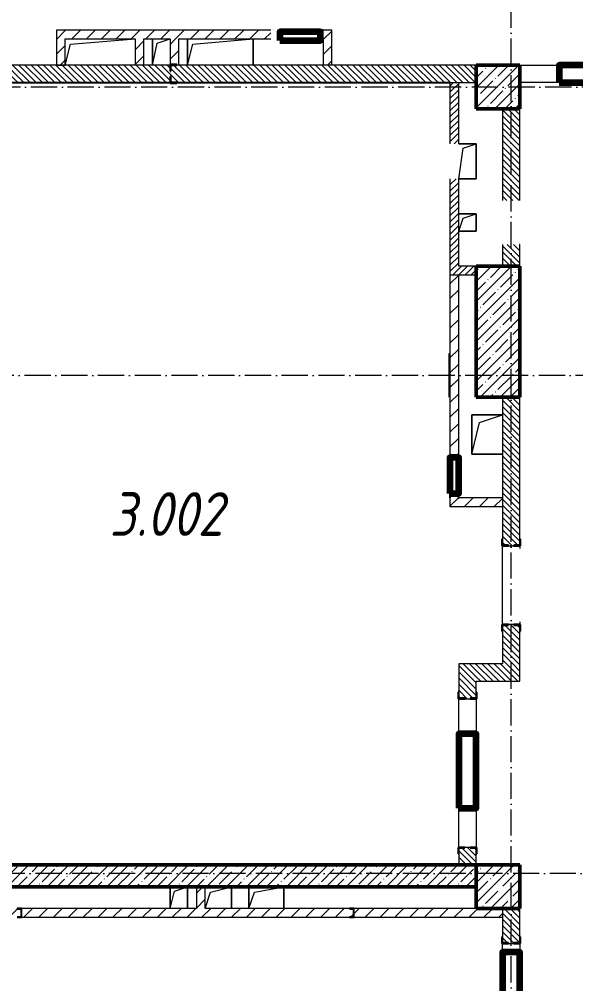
# Model space of a CAD drawing. Header units: millimetres. Extents: x -356862 to 418287, y 0 to 839748.
# Drawn here: x 142254 to 148617, y 525337 to 536372 of the extents above; entities that cross this region are included whole.
import ezdxf

# ---------------------------------------------------------------- set-up
doc = ezdxf.new("R2010")
doc.units = ezdxf.units.MM
doc.linetypes.add('50_200_ШТРИХ_1Т_ш5_п1_п1_', pattern=[700, 500, -100, 0, -100])
for name, color, linetype, lineweight in [('9.7) Заделка 956 шт', 6, 'Continuous', 158), ('A-FLOR-____-OTLN', 7, 'Continuous', 9), ('A-GENM-____-MCUT', 7, 'Continuous', 25), ('A-GENM-____-OTLN', 7, 'Continuous', 9), ('A-GENM-____-OTLN-1', 7, 'Continuous', 25), ('A-WALL-____-MCUT', 7, 'Continuous', 13), ('A-WALL-____-MCUT-1', 7, 'Continuous', 9), ('A-WALL-____-MCUT-2', 7, 'Continuous', 50), ('A-WALL-____-PATT-1', 7, 'Continuous', 9), ('A-WALL-FNSH-MCUT-1', 7, 'Continuous', 9), ('I-WALL-____-OTLN', 7, 'Continuous', 9), ('S-COLS-____-MCUT', 7, 'Continuous', 50), ('S-COLS-____-OTLN', 7, 'Continuous', 9), ('S-GRID-____-OTLN-1', 7, '50_200_ШТРИХ_1Т_ш5_п1_п1_', 9), ('Марки помещений', 7, 'Continuous', 9)]:
    doc.layers.add(name, color=color, linetype=linetype, lineweight=lineweight)
doc.styles.add('ISOCPEUR_I_2', font='isocpeui.ttf', dxfattribs={"width": 0.85, "height": 2.3})
pattern_1 = [(135, (142429.057, 459015.94), (-35.35534, -35.35534), [])]
pattern_2 = [(45, (142429.057, 459015.94), (-35.35534, 35.35534), [])]
pattern_3 = [(45, (142429.06, 459015.94), (-84.85281, 84.85281), [])]

# ---------------------------------------------------------------- blocks, each defined once
blk = doc.blocks.new('BSC_Колонна _Прямоугольная - 500х500-V24-АР1_План отверстий 3 этажа в осях 1-64_Ю-ЯЯ')
at = {"layer": 'S-COLS-____-OTLN'}
h = blk.add_hatch(dxfattribs=at)
h.set_pattern_fill('FP_31', color=256, style=0, pattern_type=2)
h.set_pattern_definition([(45, (-5300, -67431.04), (-114.04925, 114.04925), []), (45, (-5185.95, -67431.04), (-114.04925, 114.04925), [201.613, -40.323, 3.353, -36.97])])
h.paths.add_polyline_path([(-250, -250), (250, -250), (250, 250), (-250, 250)], flags=0)
at = {"layer": 'S-COLS-____-MCUT'}
for p, q in [((250, 250), (-250, 250)), ((-250, 250), (-250, -250)), ((250, -250), (250, 250)), ((-250, -250), (250, -250))]:
    blk.add_line(p, q, dxfattribs=at)
blk = doc.blocks.new('BSC_Колонна _Прямоугольная - 500х500-V27-АР1_План отверстий 3 этажа в осях 1-64_Ю-ЯЯ')
at = {"layer": 'S-COLS-____-OTLN'}
h = blk.add_hatch(dxfattribs=at)
h.set_pattern_fill('FP_34', color=256, style=0, pattern_type=2)
h.set_pattern_definition([(45, (-5300, -76581.04), (-114.04925, 114.04925), []), (45, (-5185.95, -76581.04), (-114.04925, 114.04925), [201.613, -40.323, 3.353, -36.97])])
h.paths.add_polyline_path([(-250, -250), (250, -250), (250, 250), (-250, 250)], flags=0)
at = {"layer": 'S-COLS-____-MCUT'}
for p, q in [((250, 250), (-250, 250)), ((-250, 250), (-250, -250)), ((250, -250), (250, 250)), ((-250, -250), (250, -250))]:
    blk.add_line(p, q, dxfattribs=at)
blk = doc.blocks.new('BSC_Колонна _Прямоугольная - 500х1500-25984399-АР1_План отверстий 3 этажа в осях 1-64_Ю-ЯЯ')
at = {"layer": 'S-COLS-____-OTLN'}
h = blk.add_hatch(dxfattribs=at)
h.set_pattern_fill('FP_152', color=256, style=0, pattern_type=2)
h.set_pattern_definition([(45, (-5300, -73781.04), (-114.04925, 114.04925), []), (45, (-5185.95, -73781.04), (-114.04925, 114.04925), [201.613, -40.323, 3.353, -36.97])])
h.paths.add_polyline_path([(-250, -750), (250, -750), (250, 750), (-250, 750), (-250, -413)], flags=0)
at = {"layer": 'S-COLS-____-MCUT'}
for p, q in [((250, 750), (-250, 750)), ((-250, 750), (-250, -750)), ((250, -750), (250, 750)), ((-250, -750), (250, -750))]:
    blk.add_line(p, q, dxfattribs=at)
blk = doc.blocks.new('Фахверк_СКБ_Уголок - 200_3550-28187522-АР1_План отверстий 3 этажа в осях 1-64_Ю-ЯЯ')
at = {"layer": 'A-GENM-____-MCUT'}
for p, q in [((125, 156), (50, 156)), ((50, 156), (50, 150)), ((50, 150), (119, 150)), ((119, 150), (119, 81)), ((125, 81), (125, 156)), ((119, 81), (125, 81)), ((125, 19), (119, 19)), ((119, 19), (119, -50)), ((125, -56), (125, 19)), ((119, -50), (50, -50)), ((50, -50), (50, -56)), ((50, -56), (125, -56))]:
    blk.add_line(p, q, dxfattribs=at)
blk = doc.blocks.new('Фахверк_СКБ_Уголок - 200_3960-28268576-АР1_План отверстий 3 этажа в осях 1-64_Ю-ЯЯ')
at = {"layer": 'A-GENM-____-MCUT'}
for p, q in [((200, 156), (125, 156)), ((125, 156), (125, 81)), ((131, 81), (131, 150)), ((131, 150), (200, 150)), ((200, 150), (200, 156)), ((125, 81), (131, 81)), ((131, 19), (125, 19)), ((125, 19), (125, -56)), ((131, -50), (131, 19)), ((125, -56), (200, -56)), ((200, -50), (131, -50)), ((200, -56), (200, -50))]:
    blk.add_line(p, q, dxfattribs=at)
blk = doc.blocks.new('Фахверк_СКБ_Уголок - 200_3960_зеркало-28268689-АР1_План отверстий 3 этажа в осях 1-64_Ю-ЯЯ')
at = {"layer": 'A-GENM-____-MCUT'}
for p, q in [((200, 156), (125, 156)), ((125, 156), (125, 81)), ((131, 81), (131, 150)), ((131, 150), (200, 150)), ((200, 150), (200, 156)), ((125, 81), (131, 81)), ((131, 19), (125, 19)), ((125, 19), (125, -56)), ((131, -50), (131, 19)), ((125, -56), (200, -56)), ((200, -50), (131, -50)), ((200, -56), (200, -50))]:
    blk.add_line(p, q, dxfattribs=at)
blk = doc.blocks.new('154_Стойка_СКБ_Уголок - СМ-2480_200-28346303-АР1_План отверстий 3 этажа в осях 1-64_Ю-ЯЯ')
at = {"layer": 'A-GENM-____-MCUT'}
for p, q in [((125, 156), (125, 81)), ((200, 156), (125, 156)), ((131, 81), (131, 150)), ((131, 150), (200, 150)), ((200, 150), (200, 156)), ((125, 81), (131, 81)), ((131, 19), (125, 19)), ((125, 19), (125, -56)), ((131, -50), (131, 19)), ((125, -56), (200, -56)), ((200, -50), (131, -50)), ((200, -56), (200, -50))]:
    blk.add_line(p, q, dxfattribs=at)
blk = doc.blocks.new('Стойка_Влож_Полоса боковая - Полоса-V164-АР1_План отверстий 3 этажа в осях 1-64_Ю-ЯЯ')
at = {"layer": 'A-GENM-____-OTLN'}
for p, q in [((-5, 60), (0, 60)), ((-5, -60), (-5, 60)), ((0, 31), (0, -31)), ((0, -60), (-5, -60))]:
    blk.add_line(p, q, dxfattribs=at)
blk = doc.blocks.new('АР_Перемычка - АР_Перемычка-28586037-АР1_План отверстий 3 этажа в осях 1-64_Ю-ЯЯ')
at = {"layer": 'A-GENM-____-OTLN'}
blk.add_line((-250, -100), (-243, -100), dxfattribs=at)
blk = doc.blocks.new('154_Фахверк_СКБ_Швеллер - Тип_100_3960-28515445-АР1_План отверстий 3 этажа в осях 1-64_Ю-ЯЯ')
at = {"layer": 'A-GENM-____-MCUT'}
for p, q in [((175, 50), (125, 50)), ((125, 50), (125, -50)), ((128, 47), (175, 47)), ((128, -47), (128, 47)), ((175, 47), (175, 50)), ((125, -50), (175, -50)), ((175, -47), (128, -47)), ((175, -50), (175, -47))]:
    blk.add_line(p, q, dxfattribs=at)
blk = doc.blocks.new('AR_Отверстие прямоугольное _в плите_ - AR_Отверстие прямоугольное _в плите_-30458127-АР1_План отверстий 3 этажа в осях 1-64_Ю-ЯЯ')
at = {"layer": 'A-GENM-____-OTLN'}
for p, q in [((100, 100), (-100, 100)), ((-100, -100), (-50, 50)), ((-50, 50), (100, 100)), ((100, -100), (100, 100)), ((-100, -100), (100, -100))]:
    blk.add_line(p, q, dxfattribs=at)
blk = doc.blocks.new('AR_Отверстие прямоугольное _в плите_ - AR_Отверстие прямоугольное _в плите_-30229368-АР1_План отверстий 3 этажа в осях 1-64_Ю-ЯЯ')
at = {"layer": 'A-GENM-____-OTLN'}
for p, q in [((100, 200), (-100, 200)), ((-100, -200), (-50, 150)), ((-50, 150), (100, 200)), ((100, -200), (100, 200)), ((-100, -200), (100, -200))]:
    blk.add_line(p, q, dxfattribs=at)
blk = doc.blocks.new('AR_Отверстие прямоугольное _в плите_ - AR_Отверстие прямоугольное _в плите_-30552623-АР1_План отверстий 3 этажа в осях 1-64_Ю-ЯЯ')
at = {"layer": 'A-GENM-____-OTLN'}
for p, q in [((-340, 90), (400, 150)), ((-400, -150), (-340, 90))]:
    blk.add_line(p, q, dxfattribs=at)
blk = doc.blocks.new('AR_Отверстие прямоугольное _в плите_ - AR_Отверстие прямоугольное _в плите_-30512088-АР1_План отверстий 3 этажа в осях 1-64_Ю-ЯЯ')
at = {"layer": 'A-GENM-____-OTLN'}
for p, q in [((-100, 150), (-100, -150)), ((-50, 100), (100, 150)), ((-100, -150), (-50, 100))]:
    blk.add_line(p, q, dxfattribs=at)
blk = doc.blocks.new('AR_Отверстие прямоугольное _в плите_ - AR_Отверстие прямоугольное _в плите_-V196-АР1_План отверстий 3 этажа в осях 1-64_Ю-ЯЯ')
at = {"layer": 'A-GENM-____-OTLN'}
for p, q in [((-100, 125), (-100, -125)), ((-50, 75), (100, 125)), ((100, -125), (100, 125)), ((-100, -125), (-50, 75))]:
    blk.add_line(p, q, dxfattribs=at)
blk = doc.blocks.new('AR_Отверстие прямоугольное _в плите_ - AR_Отверстие прямоугольное _в плите_-30459858-АР1_План отверстий 3 этажа в осях 1-64_Ю-ЯЯ')
at = {"layer": 'A-GENM-____-OTLN'}
for p, q in [((-200, 125), (-200, -125)), ((-137, 63), (200, 125)), ((200, -125), (200, 125)), ((-200, -125), (-137, 63))]:
    blk.add_line(p, q, dxfattribs=at)
blk = doc.blocks.new('AR_Отверстие прямоугольное _в плите_ - AR_Отверстие прямоугольное _в плите_-30552631-АР1_План отверстий 3 этажа в осях 1-64_Ю-ЯЯ')
at = {"layer": 'A-GENM-____-OTLN'}
for p, q in [((-375, 150), (-375, -150)), ((-315, 90), (375, 150)), ((375, -150), (375, 150)), ((-375, -150), (-315, 90))]:
    blk.add_line(p, q, dxfattribs=at)
blk = doc.blocks.new('AR_Отверстие прямоугольное _в плите_ - AR_Отверстие прямоугольное _в плите_-30552572-АР1_План отверстий 3 этажа в осях 1-64_Ю-ЯЯ')
at = {"layer": 'A-GENM-____-OTLN'}
for p, q in [((-88, 63), (150, 125)), ((150, -125), (150, 125)), ((-150, -125), (-88, 63))]:
    blk.add_line(p, q, dxfattribs=at)
blk = doc.blocks.new('AR_Отверстие прямоугольное _в плите_ - AR_Отверстие прямоугольное _в плите_-30553107-АР1_План отверстий 3 этажа в осях 1-64_Ю-ЯЯ')
at = {"layer": 'A-GENM-____-OTLN'}
for p, q in [((175, 225), (-175, 225)), ((-175, 225), (-175, -225)), ((-87, 138), (175, 225)), ((-175, -225), (-87, 138)), ((-175, -225), (175, -225))]:
    blk.add_line(p, q, dxfattribs=at)
blk = doc.blocks.new('154_Фахверк_СКБ_Швеллер - Тип_100_3960_зеркало-28515619-АР1_План отверстий 3 этажа в осях 1-64_Ю-ЯЯ')
at = {"layer": 'A-GENM-____-MCUT'}
for p, q in [((175, 50), (125, 50)), ((125, 50), (125, -50)), ((128, 47), (175, 47)), ((128, -47), (128, 47)), ((175, 47), (175, 50)), ((125, -50), (175, -50)), ((175, -47), (128, -47)), ((175, -50), (175, -47))]:
    blk.add_line(p, q, dxfattribs=at)

msp = doc.modelspace()

# ---------------------------------------------------------------- hatches: boundary and pattern name
at = {"layer": 'A-WALL-____-PATT-1'}
h = msp.add_hatch(dxfattribs=at)
h.set_pattern_fill('FP_7', color=256, style=0, pattern_type=2)
h.set_pattern_definition(pattern_3)
h.paths.add_polyline_path([(142779.0567, 535846.983), (142779.0567, 536246.983), (142679.0567, 536246.983), (142679.0567, 535846.983)], flags=0)
h = msp.add_hatch(dxfattribs=at)
h.set_pattern_fill('FP_7', color=256, style=0, pattern_type=2)
h.set_pattern_definition(pattern_3)
h.paths.add_polyline_path([(143979.0567, 536146.983), (145129.0567, 536146.983), (145129.0567, 536246.983), (142779.0567, 536246.983), (142779.0567, 536146.983), (143679.0567, 536146.983)], flags=0)
h.paths.add_polyline_path([(145829.0567, 536146.983), (145829.0567, 536246.983), (145729.0567, 536246.983), (145729.0567, 536243.983), (145682.0567, 536243.983), (145682.0567, 536149.983), (145729.0567, 536149.983), (145729.0567, 536146.983)], flags=0)
h = msp.add_hatch(dxfattribs=at)
h.set_pattern_fill('FP_7', color=256, style=0, pattern_type=2)
h.set_pattern_definition(pattern_3)
h.paths.add_polyline_path([(143679.0567, 535846.983), (143679.0567, 536146.983), (143579.0567, 536146.983), (143579.0567, 535846.983)], flags=0)
h = msp.add_hatch(dxfattribs=at)
h.set_pattern_fill('FP_7', color=256, style=0, pattern_type=2)
h.set_pattern_definition(pattern_3)
h.paths.add_polyline_path([(144054.0567, 535846.983), (144079.0567, 535846.983), (144079.0567, 536146.983), (143979.0567, 536146.983), (143979.0567, 535852.983), (144054.0567, 535852.983)], flags=0)
h = msp.add_hatch(dxfattribs=at)
h.set_pattern_fill('FP_7', color=256, style=0, pattern_type=2)
h.set_pattern_definition(pattern_3)
h.paths.add_polyline_path([(145829.0567, 535846.983), (145829.0567, 536146.983), (145729.0567, 536146.983), (145729.0567, 535846.983)], flags=0)
h = msp.add_hatch(dxfattribs=at)
h.set_pattern_fill('FP_9', color=256, style=0, pattern_type=2)
h.set_pattern_definition(pattern_1)
h.paths.add_polyline_path([(147479.0567, 535646.983), (147479.0567, 535846.983), (143985.0567, 535846.983), (143985.0567, 535777.983), (143979.0567, 535777.983), (143979.0567, 535846.983), (140479.0567, 535846.983), (140479.0567, 535646.983), (143979.0567, 535646.983), (143979.0567, 535715.983), (143985.0567, 535715.983), (143985.0567, 535646.983), (145949.9594, 535646.983)], flags=0)
h = msp.add_hatch(dxfattribs=at)
h.set_pattern_fill('FP_8', color=256, style=0, pattern_type=2)
h.set_pattern_definition(pattern_2)
h.paths.add_polyline_path([(147279.0567, 533446.983), (147279.0567, 534546.983), (147179.0567, 534546.983), (147179.0567, 533446.983)], flags=0)
h.paths.add_polyline_path([(147179.0567, 534946.983), (147279.0567, 534946.983), (147279.0567, 535646.983), (147179.0567, 535646.983)], flags=0)
h = msp.add_hatch(dxfattribs=at)
h.set_pattern_fill('FP_9', color=256, style=0, pattern_type=2)
h.set_pattern_definition(pattern_1)
h.paths.add_polyline_path([(147779.0567, 533546.983), (147979.0567, 533546.983), (147979.0567, 533796.983), (147779.0567, 533796.983)], flags=0)
h.paths.add_polyline_path([(147779.0567, 534296.983), (147979.0567, 534296.983), (147979.0567, 535346.983), (147779.0567, 535346.983)], flags=0)
h = msp.add_hatch(dxfattribs=at)
h.set_pattern_fill('FP_8', color=256, style=0, pattern_type=2)
h.set_pattern_definition(pattern_2)
h.paths.add_polyline_path([(147479.0567, 533446.983), (147479.0567, 533546.983), (147279.0567, 533546.983), (147279.0567, 533446.983)], flags=0)
h = msp.add_hatch(dxfattribs=at)
h.set_pattern_fill('FP_7', color=256, style=0, pattern_type=2)
h.set_pattern_definition(pattern_3)
h.paths.add_polyline_path([(147276.0567, 530896.983), (147276.0567, 530943.983), (147182.0567, 530943.983), (147182.0567, 530896.983), (147229.0567, 530896.983)], flags=0)
h.paths.add_polyline_path([(147279.0567, 531396.983), (147279.0567, 533446.983), (147179.0567, 533446.983), (147179.0567, 531396.983)], flags=0)
h = msp.add_hatch(dxfattribs=at)
h.set_pattern_fill('FP_9', color=256, style=0, pattern_type=2)
h.set_pattern_definition(pattern_1)
h.paths.add_polyline_path([(147979.0567, 528996.983), (147979.0567, 529440.983), (147910.0567, 529440.983), (147910.0567, 529446.983), (147848.0567, 529446.983), (147848.0567, 529440.983), (147779.0567, 529440.983), (147779.0567, 528996.983)], flags=0)
h.paths.add_polyline_path([(147910.0567, 530346.983), (147910.0567, 530352.983), (147979.0567, 530352.983), (147979.0567, 532046.983), (147779.0567, 532046.983), (147779.0567, 530352.983), (147848.0567, 530352.983), (147848.0567, 530346.983)], flags=0)
h = msp.add_hatch(dxfattribs=at)
h.set_pattern_fill('FP_7', color=256, style=0, pattern_type=2)
h.set_pattern_definition(pattern_3)
h.paths.add_polyline_path([(147779.0567, 530796.983), (147779.0567, 530896.983), (147179.0567, 530896.983), (147179.0567, 530796.983), (147717.4237, 530796.983)], flags=0)
h = msp.add_hatch(dxfattribs=at)
h.set_pattern_fill('FP_9', color=256, style=0, pattern_type=2)
h.set_pattern_definition(pattern_1)
h.paths.add_polyline_path([(147279.0567, 526696.983), (147479.0567, 526696.983), (147479.0567, 526890.983), (147410.0567, 526890.983), (147410.0567, 526896.983), (147348.0567, 526896.983), (147348.0567, 526890.983), (147279.0567, 526890.983), (147279.0567, 526821.983)], flags=0)
h.paths.add_polyline_path([(147410.0567, 528596.983), (147410.0567, 528602.983), (147479.0567, 528602.983), (147479.0567, 528996.983), (147279.0567, 528996.983), (147279.0567, 528602.983), (147348.0567, 528602.983), (147348.0567, 528596.983)], flags=0)
h = msp.add_hatch(dxfattribs=at)
h.set_pattern_fill('FP_9', color=256, style=0, pattern_type=2)
h.set_pattern_definition(pattern_1)
h.paths.add_polyline_path([(147479.0567, 528796.983), (147979.0567, 528796.983), (147979.0567, 528996.983), (147479.0567, 528996.983)], flags=0)
h = msp.add_hatch(dxfattribs=at)
h.set_pattern_fill('FP_12', color=256, style=0, pattern_type=2)
h.set_pattern_definition([(45, (142429.06, 459015.94), (-114.04925, 114.04925), []), (45, (142543.1, 459015.94), (-114.04925, 114.04925), [201.612, -40.322, 3.353, -36.97])])
h.paths.add_polyline_path([(147479.0567, 526446.983), (147479.0567, 526696.983), (140479.0567, 526696.983), (140479.0567, 526446.983), (145949.9594, 526446.983)], flags=0)
h = msp.add_hatch(dxfattribs=at)
h.set_pattern_fill('FP_7', color=256, style=0, pattern_type=2)
h.set_pattern_definition(pattern_3)
h.paths.add_polyline_path([(144379.0567, 526196.983), (144379.0567, 526446.983), (144279.0567, 526446.983), (144279.0567, 526196.983)], flags=0)
h = msp.add_hatch(dxfattribs=at)
h.set_pattern_fill('FP_7', color=256, style=0, pattern_type=2)
h.set_pattern_definition(pattern_3)
h.paths.add_polyline_path([(140647.5665, 526096.983), (142229.0567, 526096.983), (142229.0567, 526099.983), (142276.0567, 526099.983), (142276.0567, 526193.983), (142229.0567, 526193.983), (142229.0567, 526196.983), (140229.0567, 526196.983), (140229.0567, 526096.983)], flags=0)
h.paths.add_polyline_path([(147779.0567, 526096.983), (147779.0567, 526196.983), (146079.0567, 526196.983), (146079.0567, 526096.983), (147717.4237, 526096.983)], flags=0)
h.paths.add_polyline_path([(146029.0567, 526096.983), (146029.0567, 526099.983), (146076.0567, 526099.983), (146076.0567, 526193.983), (146029.0567, 526193.983), (146029.0567, 526196.983), (142279.0567, 526196.983), (142279.0567, 526096.983), (145949.9594, 526096.983)], flags=0)
h = msp.add_hatch(dxfattribs=at)
h.set_pattern_fill('FP_9', color=256, style=0, pattern_type=2)
h.set_pattern_definition(pattern_1)
h.paths.add_polyline_path([(147979.0567, 521046.983), (147979.0567, 524090.983), (147910.0567, 524090.983), (147910.0567, 524096.983), (147848.0567, 524096.983), (147848.0567, 524090.983), (147779.0567, 524090.983), (147779.0567, 521046.983)], flags=0)
h.paths.add_polyline_path([(147910.0567, 525796.983), (147910.0567, 525802.983), (147979.0567, 525802.983), (147979.0567, 526196.983), (147779.0567, 526196.983), (147779.0567, 525802.983), (147848.0567, 525802.983), (147848.0567, 525796.983)], flags=0)

# ---------------------------------------------------------------- linework, layer by layer
for points in [[(147479.0567, 535846.983), (147979.0567, 535846.983)], [(140473.0567, 535646.983), (147173.0567, 535646.983)], [(147173.0567, 532046.983), (147173.0567, 532546.983)]]:
    msp.add_lwpolyline(points)
at = {"layer": '9.7) Заделка 956 шт'}
for points in [[(145232.8253, 536130.8831), (145696.9421, 536130.8831), (145696.9421, 536227.5841), (145232.8253, 536227.5841)], [(148429.0567, 535646.983), (149329.0567, 535646.983), (149329.0567, 535846.983), (148429.0567, 535846.983)], [(147179.0567, 530946.983), (147278.9661, 530946.983), (147278.9661, 531358.9636), (147179.0567, 531358.9636)], [(147279.0567, 527346.983), (147479.0567, 527346.983), (147479.0567, 528196.983), (147279.0567, 528196.983)], [(147779.0567, 524746.983), (147979.0567, 524746.983), (147979.0567, 525696.983), (147779.0567, 525696.983)]]:
    msp.add_lwpolyline(points, close=True, dxfattribs=at)
at = {"layer": 'A-FLOR-____-OTLN'}
for p, q in [((143779.0567, 535846.983), (143779.0567, 536146.983)), ((144179.0567, 535846.983), (144179.0567, 536146.983)), ((144929.0567, 536146.983), (144929.0567, 535846.983)), ((147279.0567, 534946.983), (147479.0567, 534946.983)), ((147479.0567, 534946.983), (147479.0567, 534546.983)), ((147479.0567, 534546.983), (147279.0567, 534546.983)), ((147279.0567, 534146.983), (147479.0567, 534146.983)), ((147479.0567, 534146.983), (147479.0567, 533946.983)), ((147479.0567, 533946.983), (147279.0567, 533946.983)), ((147429.0567, 531846.983), (147779.0567, 531846.983)), ((147429.0567, 531396.983), (147429.0567, 531846.983)), ((147779.0567, 531396.983), (147429.0567, 531396.983)), ((143979.0567, 526196.983), (143979.0567, 526446.983)), ((144179.0567, 526446.983), (144179.0567, 526196.983)), ((144679.0567, 526446.983), (144679.0567, 526196.983)), ((144879.0567, 526196.983), (144879.0567, 526446.983)), ((145279.0567, 526446.983), (145279.0567, 526196.983))]:
    msp.add_line(p, q, dxfattribs=at)
at = {"layer": 'A-WALL-____-MCUT'}
for p, q in [((143979.0567, 535846.983), (140479.0567, 535846.983)), ((147479.0567, 535846.983), (144054.0567, 535846.983)), ((140479.0567, 535646.983), (143979.0567, 535646.983)), ((144054.0567, 535646.983), (147479.0567, 535646.983)), ((147779.0567, 535346.983), (147779.0567, 534296.983)), ((147979.0567, 534296.983), (147979.0567, 535346.983)), ((147779.0567, 533796.983), (147779.0567, 533546.983)), ((147979.0567, 533546.983), (147979.0567, 533796.983)), ((147779.0567, 532046.983), (147779.0567, 530421.983)), ((147979.0567, 530421.983), (147979.0567, 532046.983)), ((147779.0567, 529371.983), (147779.0567, 528996.983)), ((147979.0567, 528796.983), (147979.0567, 529371.983)), ((147279.0567, 528996.983), (147279.0567, 528671.983)), ((147779.0567, 528996.983), (147279.0567, 528996.983)), ((147479.0567, 528671.983), (147479.0567, 528796.983)), ((147479.0567, 528796.983), (147979.0567, 528796.983)), ((147279.0567, 526821.983), (147279.0567, 526696.983)), ((147410.0567, 526896.983), (147348.0567, 526896.983)), ((147479.0567, 526696.983), (147479.0567, 526821.983)), ((147779.0567, 526196.983), (147779.0567, 525871.983)), ((147979.0567, 525871.983), (147979.0567, 526196.983)), ((147848.0567, 525796.983), (147910.0567, 525796.983))]:
    msp.add_line(p, q, dxfattribs=at)
at = {"layer": 'A-WALL-____-MCUT-1'}
msp.add_line((147179.0567, 533446.983), (147279.0567, 533446.983), dxfattribs=at)
at = {"layer": 'A-WALL-____-MCUT-2'}
for p, q in [((147479.0567, 526696.983), (140479.0567, 526696.983)), ((140479.0567, 526446.983), (147479.0567, 526446.983))]:
    msp.add_line(p, q, dxfattribs=at)
at = {"layer": 'A-WALL-FNSH-MCUT-1'}
for p, q in [((142679.0567, 536246.983), (142679.0567, 535846.983)), ((145129.0567, 536246.983), (142679.0567, 536246.983)), ((145829.0567, 536246.983), (145729.0567, 536246.983)), ((145829.0567, 535846.983), (145829.0567, 536246.983)), ((142779.0567, 535846.983), (142779.0567, 536146.983)), ((142779.0567, 536146.983), (143579.0567, 536146.983)), ((143579.0567, 536146.983), (143579.0567, 535846.983)), ((143679.0567, 536146.983), (143979.0567, 536146.983)), ((143679.0567, 535846.983), (143679.0567, 536146.983)), ((143979.0567, 536146.983), (143979.0567, 535852.983)), ((144079.0567, 536146.983), (145129.0567, 536146.983)), ((144079.0567, 535846.983), (144079.0567, 536146.983)), ((145729.0567, 536146.983), (145729.0567, 535846.983)), ((142679.0567, 535846.983), (142779.0567, 535846.983)), ((147179.0567, 535646.983), (147179.0567, 534946.983)), ((147279.0567, 534946.983), (147279.0567, 535646.983)), ((147179.0567, 534546.983), (147179.0567, 531396.983)), ((147279.0567, 533546.983), (147279.0567, 534546.983)), ((147479.0567, 533546.983), (147279.0567, 533546.983)), ((147279.0567, 533446.983), (147479.0567, 533446.983)), ((147279.0567, 531396.983), (147279.0567, 533446.983)), ((147179.0567, 530896.983), (147179.0567, 530796.983)), ((147779.0567, 530896.983), (147279.0567, 530896.983)), ((147179.0567, 530796.983), (147779.0567, 530796.983)), ((144279.0567, 526446.983), (144279.0567, 526196.983)), ((144379.0567, 526196.983), (144379.0567, 526446.983)), ((144279.0567, 526196.983), (142279.0567, 526196.983)), ((146029.0567, 526196.983), (144379.0567, 526196.983)), ((147479.0567, 526196.983), (146079.0567, 526196.983)), ((142279.0567, 526096.983), (146029.0567, 526096.983)), ((146079.0567, 526096.983), (147779.0567, 526096.983))]:
    msp.add_line(p, q, dxfattribs=at)
at = {"layer": 'I-WALL-____-OTLN'}
for p, q in [((147979.0567, 535846.983), (148429.0567, 535846.983)), ((148429.0567, 535646.983), (147979.0567, 535646.983)), ((147779.0567, 529446.983), (147779.0567, 530346.983)), ((147979.0567, 530346.983), (147979.0567, 530316.983)), ((147979.0567, 529476.983), (147979.0567, 529446.983)), ((147279.0567, 528196.983), (147279.0567, 528596.983)), ((147479.0567, 528596.983), (147479.0567, 528196.983)), ((147279.0567, 526896.983), (147279.0567, 527346.983)), ((147479.0567, 527346.983), (147479.0567, 526896.983)), ((147779.0567, 525696.983), (147779.0567, 525796.983)), ((147979.0567, 525796.983), (147979.0567, 525696.983))]:
    msp.add_line(p, q, dxfattribs=at)
at = {"layer": 'S-GRID-____-OTLN-1', "color": 251, "ltscale": 0.6, "true_color": 0x636466}
for p, q in [((147879.0567, 511907.5288), (147879.0567, 549908.7924)), ((175034.0567, 535596.983), (137760.2865, 535596.983)), ((166979.0567, 532296.983), (137760.2865, 532296.983)), ((246503.4633, 526596.983), (137760.2865, 526596.983))]:
    msp.add_line(p, q, dxfattribs=at)

# ---------------------------------------------------------------- block references
at = {"layer": 'A-GENM-____-OTLN'}
for name, p in [('AR_Отверстие прямоугольное _в плите_ - AR_Отверстие прямоугольное _в плите_-30552623-АР1_План отверстий 3 этажа в осях 1-64_Ю-ЯЯ', (143179.0567, 535996.983)), ('AR_Отверстие прямоугольное _в плите_ - AR_Отверстие прямоугольное _в плите_-30512088-АР1_План отверстий 3 этажа в осях 1-64_Ю-ЯЯ', (143879.0567, 535996.983)), ('AR_Отверстие прямоугольное _в плите_ - AR_Отверстие прямоугольное _в плите_-30552631-АР1_План отверстий 3 этажа в осях 1-64_Ю-ЯЯ', (144554.0567, 535996.983)), ('AR_Отверстие прямоугольное _в плите_ - AR_Отверстие прямоугольное _в плите_-30229368-АР1_План отверстий 3 этажа в осях 1-64_Ю-ЯЯ', (147379.0567, 534746.983)), ('AR_Отверстие прямоугольное _в плите_ - AR_Отверстие прямоугольное _в плите_-30458127-АР1_План отверстий 3 этажа в осях 1-64_Ю-ЯЯ', (147379.0567, 534046.983)), ('AR_Отверстие прямоугольное _в плите_ - AR_Отверстие прямоугольное _в плите_-30553107-АР1_План отверстий 3 этажа в осях 1-64_Ю-ЯЯ', (147604.0567, 531621.983)), ('AR_Отверстие прямоугольное _в плите_ - AR_Отверстие прямоугольное _в плите_-V196-АР1_План отверстий 3 этажа в осях 1-64_Ю-ЯЯ', (144079.0567, 526321.983)), ('AR_Отверстие прямоугольное _в плите_ - AR_Отверстие прямоугольное _в плите_-30552572-АР1_План отверстий 3 этажа в осях 1-64_Ю-ЯЯ', (144529.0567, 526321.983)), ('AR_Отверстие прямоугольное _в плите_ - AR_Отверстие прямоугольное _в плите_-30459858-АР1_План отверстий 3 этажа в осях 1-64_Ю-ЯЯ', (145079.0567, 526321.983))]:
    msp.add_blockref(name, p, dxfattribs=at)
for name, p, rotation in [('АР_Перемычка - АР_Перемычка-28586037-АР1_План отверстий 3 этажа в осях 1-64_Ю-ЯЯ', (147879.0567, 530346.983), 269.9999999999999), ('Стойка_Влож_Полоса боковая - Полоса-V164-АР1_План отверстий 3 этажа в осях 1-64_Ю-ЯЯ', (147879.0567, 530346.983), 89.99999999999993), ('Стойка_Влож_Полоса боковая - Полоса-V164-АР1_План отверстий 3 этажа в осях 1-64_Ю-ЯЯ', (147879.0567, 529446.983), 269.9999999999999), ('Стойка_Влож_Полоса боковая - Полоса-V164-АР1_План отверстий 3 этажа в осях 1-64_Ю-ЯЯ', (147379.0567, 528596.983), 89.99999999999991)]:
    msp.add_blockref(name, p, dxfattribs=dict(at, rotation=rotation))
at = {"layer": 'A-GENM-____-OTLN-1'}
msp.add_blockref('154_Фахверк_СКБ_Швеллер - Тип_100_3960_зеркало-28515619-АР1_План отверстий 3 этажа в осях 1-64_Ю-ЯЯ', (145554.0567, 536196.983), dxfattribs=at)
for name, p, rotation in [('Фахверк_СКБ_Уголок - 200_3550-28187522-АР1_План отверстий 3 этажа в осях 1-64_Ю-ЯЯ', (144104.0567, 535796.983), 180), ('154_Фахверк_СКБ_Швеллер - Тип_100_3960_зеркало-28515619-АР1_План отверстий 3 этажа в осях 1-64_Ю-ЯЯ', (147229.0567, 531071.983), 269.9999999999999), ('154_Стойка_СКБ_Уголок - СМ-2480_200-28346303-АР1_План отверстий 3 этажа в осях 1-64_Ю-ЯЯ', (147929.0567, 530221.983), 89.99999999999991), ('154_Стойка_СКБ_Уголок - СМ-2480_200-28346303-АР1_План отверстий 3 этажа в осях 1-64_Ю-ЯЯ', (147829.0567, 529571.983), 269.9999999999999), ('154_Стойка_СКБ_Уголок - СМ-2480_200-28346303-АР1_План отверстий 3 этажа в осях 1-64_Ю-ЯЯ', (147429.0567, 528471.983), 89.99999999999991), ('Фахверк_СКБ_Уголок - 200_3960_зеркало-28268689-АР1_План отверстий 3 этажа в осях 1-64_Ю-ЯЯ', (147329.0567, 527021.983), 269.9999999999999), ('154_Фахверк_СКБ_Швеллер - Тип_100_3960-28515445-АР1_План отверстий 3 этажа в осях 1-64_Ю-ЯЯ', (142404.0567, 526146.983), 180), ('154_Фахверк_СКБ_Швеллер - Тип_100_3960-28515445-АР1_План отверстий 3 этажа в осях 1-64_Ю-ЯЯ', (146204.0567, 526146.983), 180), ('Фахверк_СКБ_Уголок - 200_3960-28268576-АР1_План отверстий 3 этажа в осях 1-64_Ю-ЯЯ', (147929.0567, 525671.983), 89.99999999999991)]:
    msp.add_blockref(name, p, dxfattribs=dict(at, rotation=rotation))
at = {"layer": 'S-COLS-____-OTLN'}
for name, p in [('BSC_Колонна _Прямоугольная - 500х500-V27-АР1_План отверстий 3 этажа в осях 1-64_Ю-ЯЯ', (147729.0567, 535596.983)), ('BSC_Колонна _Прямоугольная - 500х1500-25984399-АР1_План отверстий 3 этажа в осях 1-64_Ю-ЯЯ', (147729.0567, 532796.983)), ('BSC_Колонна _Прямоугольная - 500х500-V24-АР1_План отверстий 3 этажа в осях 1-64_Ю-ЯЯ', (147729.0567, 526446.983))]:
    msp.add_blockref(name, p, dxfattribs=at)

# ---------------------------------------------------------------- texts
at = {"layer": 'Марки помещений', "insert": (143286.556, 530961.3177), "char_height": 500, "width": 785.65375, "attachment_point": 1, "style": 'ISOCPEUR_I_2'}
msp.add_mtext('3.002', dxfattribs=at)

doc.saveas('drawing.dxf')
